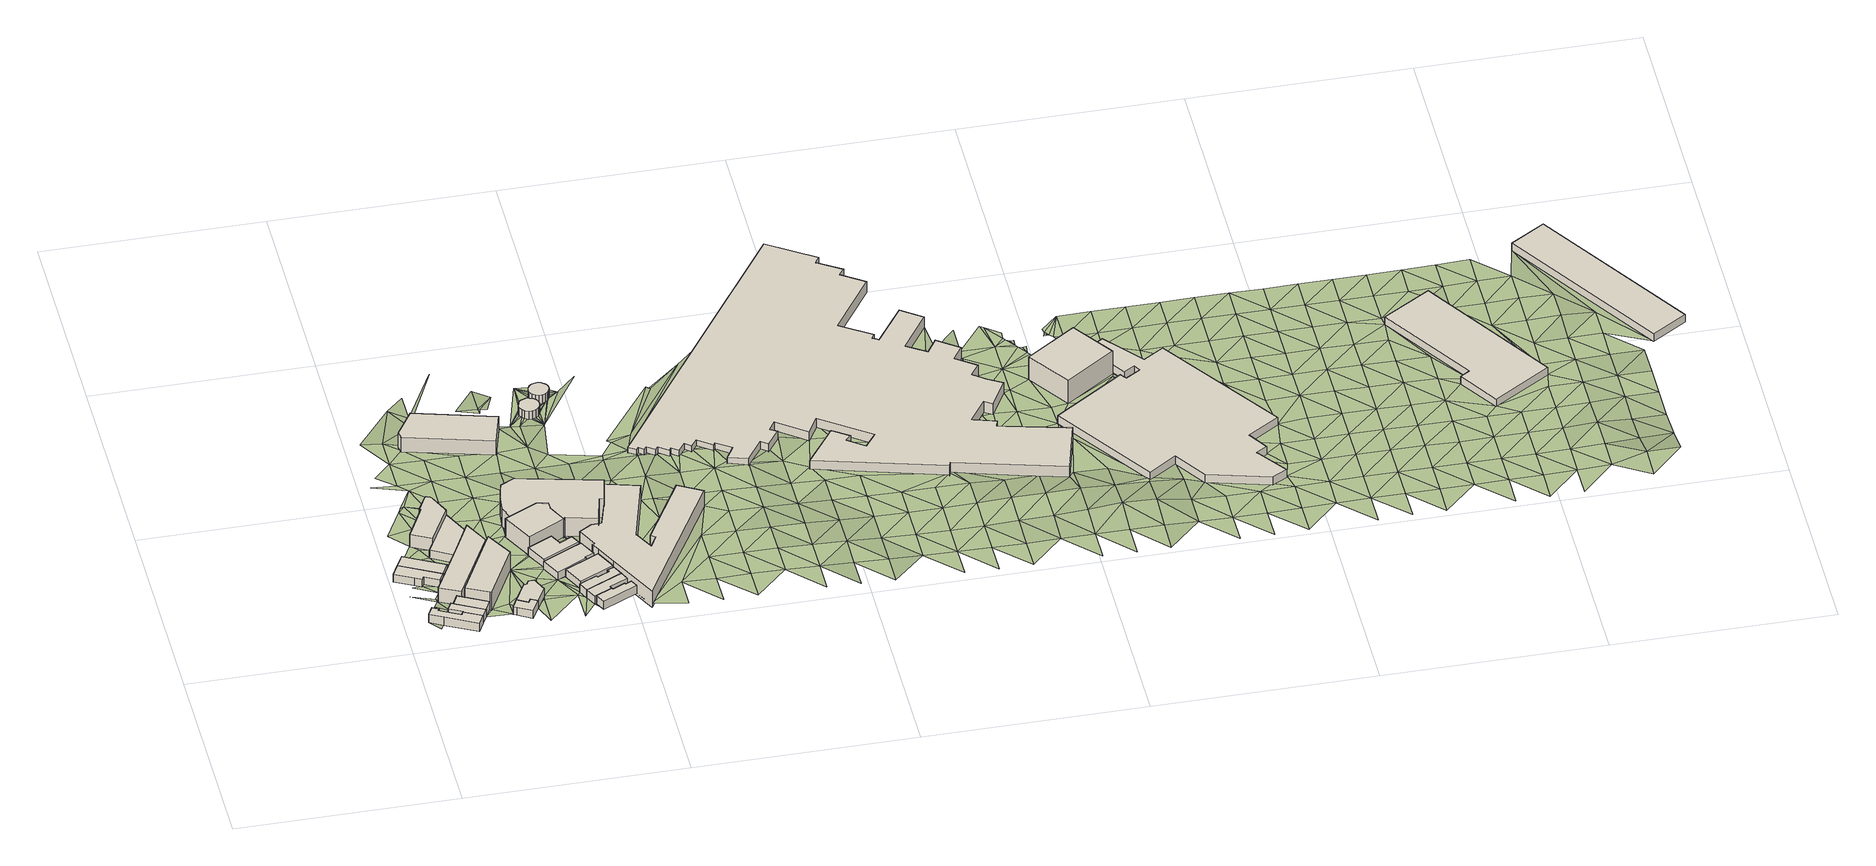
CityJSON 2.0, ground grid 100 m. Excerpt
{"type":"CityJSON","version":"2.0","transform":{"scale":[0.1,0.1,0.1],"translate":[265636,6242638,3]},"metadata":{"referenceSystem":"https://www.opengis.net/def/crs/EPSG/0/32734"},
"CityObjects":{
"building1":{"type":"Building","attributes":{"address":"14 Kingsley Road Salt River Cape Town","building":"house","building:levels":1,"building_height":4.1,"roof_height":14.84,"ground_height":10.74,"plus_code":"4FRW3F97+QW6"},"geometry":[{"type":"Solid","lod":"1","boundaries":[[[[0,1,2,3]],[[1,4,5,2]],[[4,6,7,5]],[[6,8,9,7]],[[8,10,11,9]],[[10,12,13,11]],[[12,14,15,13]],[[14,16,17,15]],[[16,0,3,17]],[[3,2,5,7,9,11,13,15,17]],[[16,14,12,10,8,6,4,1,0]]]]}]},
"building2":{"type":"Building","attributes":{"address":"7 Goldsmith Road Salt River Cape Town","building":"house","building:levels":1,"building_height":4.1,"roof_height":13.72,"ground_height":9.62,"plus_code":"4FRW3F97+VVM"},"geometry":[{"type":"Solid","lod":"1","boundaries":[[[[18,19,20,21]],[[19,22,23,20]],[[22,24,25,23]],[[24,26,27,25]],[[26,28,29,27]],[[28,30,31,29]],[[30,18,21,31]],[[21,20,23,25,27,29,31]],[[30,28,26,24,22,19,18]]]]}]},
"building3":{"type":"Building","attributes":{"address":"5 Goldsmith Road Salt River Cape Town","building":"house","building:levels":1,"building_height":4.1,"roof_height":13.72,"ground_height":9.62,"plus_code":"4FRW3F97+WV4"},"geometry":[{"type":"Solid","lod":"1","boundaries":[[[[18,30,31,21]],[[30,32,33,31]],[[32,34,35,33]],[[34,18,21,35]],[[21,31,33,35]],[[34,32,30,18]]]]}]},
"building4":{"type":"Building","attributes":{"address":"12 Kingsley Road Salt River Cape Town","building":"house","building:levels":1,"building_height":4.1,"roof_height":14.46,"ground_height":10.36,"plus_code":"4FRW3F97+QWM"},"geometry":[{"type":"Solid","lod":"1","boundaries":[[[[1,36,37,38]],[[36,39,40,37]],[[39,41,42,40]],[[41,43,44,42]],[[43,45,46,44]],[[45,4,47,46]],[[4,1,38,47]],[[38,37,40,42,44,46,47]],[[4,45,43,41,39,36,1]]]]}]},
"building5":{"type":"Building","attributes":{"address":"10 Kingsley Road Salt River Cape Town","building":"house","building:levels":1,"building_height":4.1,"roof_height":14.46,"ground_height":10.36,"plus_code":"4FRW3F97+QWX"},"geometry":[{"type":"Solid","lod":"1","boundaries":[[[[36,48,49,37]],[[48,50,51,49]],[[50,52,53,51]],[[52,39,40,53]],[[39,36,37,40]],[[37,49,51,53,40]],[[39,52,50,48,36]]]]}]},
"building6":{"type":"Building","attributes":{"address":"South African National Zakáh Fund 381 Lower Main Road Salt River Cape Town","building":"office","building:levels":2,"building_height":6.9,"roof_height":16.86,"ground_height":9.96,"plus_code":"4FRW3F97+VWH"},"geometry":[{"type":"Solid","lod":"1","boundaries":[[[[54,55,56,57]],[[55,58,59,56]],[[58,60,61,59]],[[60,62,63,61]],[[62,54,57,63]],[[57,56,59,61,63]],[[62,60,58,55,54]]]]}]},
"building7":{"type":"Building","attributes":{"building":"retail","building:levels":2,"building_height":6.9,"roof_height":15.81,"ground_height":8.91,"plus_code":"4FRW3F97+XWV"},"geometry":[{"type":"Solid","lod":"1","boundaries":[[[[64,65,66,67]],[[65,68,69,66]],[[68,70,71,69]],[[70,72,73,71]],[[72,74,75,73]],[[74,76,77,75]],[[76,78,79,77]],[[78,80,81,79]],[[80,64,67,81]],[[67,66,69,71,73,75,77,79,81]],[[80,78,76,74,72,70,68,65,64]]]]}]},
"building8":{"type":"Building","attributes":{"building":"retail","building:levels":1,"building_height":4.1,"roof_height":13.37,"ground_height":9.27,"plus_code":"4FRW3F97+XW9"},"geometry":[{"type":"Solid","lod":"1","boundaries":[[[[82,83,84,85]],[[83,86,87,84]],[[86,88,89,87]],[[88,90,91,89]],[[90,82,85,91]],[[85,84,87,89,91]],[[90,88,86,83,82]]]]}]},
"building9":{"type":"Building","attributes":{"address":"The Baobab Student Accomodation 377 Lower Main Road Salt River Cape Town","building":"residential","building:levels":3,"rooms":"42","residential":"student","operator":"The Baobab Student Accomodation","building_height":9.7,"roof_height":19.58,"ground_height":9.88,"plus_code":"4FRW3F97+RXW"},"geometry":[{"type":"Solid","lod":"1","boundaries":[[[[92,93,94,95]],[[93,96,97,94]],[[96,98,99,97]],[[98,100,101,99]],[[100,92,95,101]],[[95,94,97,99,101]],[[100,98,96,93,92]]]]}]},
"building10":{"type":"Building","attributes":{"address":"3 Kingsley Road Salt River Cape Town","building":"house","building:levels":1,"building_height":4.1,"roof_height":14.26,"ground_height":10.16,"plus_code":"4FRW3F98+Q2G"},"geometry":[{"type":"Solid","lod":"1","boundaries":[[[[102,103,104,105]],[[103,106,107,104]],[[106,108,109,107]],[[108,110,111,109]],[[110,112,113,111]],[[112,114,115,113]],[[114,102,105,115]],[[105,104,107,109,111,113,115]],[[114,112,110,108,106,103,102]]]]}]},
"building11":{"type":"Building","attributes":{"address":"375 Lower Main Road Salt River Cape Town","building":"retail","building:levels":1,"building_height":4.1,"roof_height":14.19,"ground_height":10.09,"plus_code":"4FRW3F98+Q3R"},"geometry":[{"type":"Solid","lod":"1","boundaries":[[[[116,117,118,119]],[[117,120,121,118]],[[120,122,123,121]],[[122,124,125,123]],[[124,126,127,125]],[[126,128,129,127]],[[128,130,131,129]],[[130,132,133,131]],[[132,116,119,133]],[[119,118,121,123,125,127,129,131,133]],[[132,130,128,126,124,122,120,117,116]]]]}]},
"building12":{"type":"Building","attributes":{"address":"266 Lower Main Road Salt River Cape Town","building":"commercial","building:levels":3,"building_height":9.7,"roof_height":18.98,"ground_height":9.28,"plus_code":"4FRW3F98+X42"},"geometry":[{"type":"Solid","lod":"1","boundaries":[[[[134,135,136,137]],[[135,138,139,136]],[[138,140,141,139]],[[140,142,143,141]],[[142,144,145,143]],[[144,146,147,145]],[[146,134,137,147]],[[137,136,139,141,143,145,147]],[[146,144,142,140,138,135,134]]]]}]},
"building13":{"type":"Building","attributes":{"address":"The Palace 1-3 Malta Road Salt River Cape Town","building":"cinema","building:levels":2,"building:use":"commercial","building_height":6.9,"roof_height":14.98,"ground_height":8.08,"plus_code":"4FRW3FC8+627"},"geometry":[{"type":"Solid","lod":"1","boundaries":[[[[148,149,150,151]],[[149,152,153,150]],[[152,154,155,153]],[[154,156,157,155]],[[156,148,151,157]],[[151,150,153,155,157]],[[156,154,152,149,148]]]]}]},
"building14":{"type":"Building","attributes":{"address":"262 Lower Main Road Salt River Cape Town","building":"retail","building:levels":1,"building_height":4.1,"roof_height":13.85,"ground_height":9.75,"plus_code":"4FRW3F98+V4M"},"geometry":[{"type":"Solid","lod":"1","boundaries":[[[[158,159,160,161]],[[159,162,163,160]],[[162,164,165,163]],[[164,166,167,165]],[[166,168,169,167]],[[168,158,161,169]],[[161,160,163,165,167,169]],[[168,166,164,162,159,158]]]]}]},
"building15":{"type":"Building","attributes":{"address":"260 Lower Main Road Salt River Cape Town","building":"retail","building:levels":1,"building_height":4.1,"roof_height":13.93,"ground_height":9.83,"plus_code":"4FRW3F98+V4H"},"geometry":[{"type":"Solid","lod":"1","boundaries":[[[[170,171,172,173]],[[171,174,175,172]],[[174,176,177,175]],[[176,178,179,177]],[[178,180,181,179]],[[180,170,173,181]],[[173,172,175,177,179,181]],[[180,178,176,174,171,170]]]]}]},
"building16":{"type":"Building","attributes":{"address":"258 Lower Main Road Salt River Cape Town","building":"retail","building:levels":1,"building_height":4.1,"roof_height":13.93,"ground_height":9.83,"plus_code":"4FRW3F98+R5P"},"geometry":[{"type":"Solid","lod":"1","boundaries":[[[[182,183,184,185]],[[183,186,187,184]],[[186,188,189,187]],[[188,182,185,189]],[[185,184,187,189]],[[188,186,183,182]]]]}]},
"building17":{"type":"Building","attributes":{"address":"Lower Main Road Salt River Cape Town","building":"retail","building:levels":1,"building_height":4.1,"roof_height":14.31,"ground_height":10.21,"plus_code":"4FRW3F98+R54"},"geometry":[{"type":"Solid","lod":"1","boundaries":[[[[190,191,192,193]],[[191,194,195,192]],[[194,196,197,195]],[[196,198,199,197]],[[198,200,201,199]],[[200,202,203,201]],[[202,204,205,203]],[[204,190,193,205]],[[193,192,195,197,199,201,203,205]],[[204,202,200,198,196,194,191,190]]]]}]},
"building18":{"type":"Building","attributes":{"address":"Lower Main Road Salt River Cape Town","building":"retail","building:levels":1,"building_height":4.1,"roof_height":14.31,"ground_height":10.21,"plus_code":"4FRW3F98+Q5X"},"geometry":[{"type":"Solid","lod":"1","boundaries":[[[[206,207,193,192]],[[207,208,209,193]],[[208,210,211,209]],[[210,212,213,211]],[[212,214,215,213]],[[214,216,217,215]],[[216,206,192,217]],[[192,193,209,211,213,215,217]],[[216,214,212,210,208,207,206]]]]}]},
"building19":{"type":"Building","attributes":{"address":"Lower Main Road Salt River Cape Town","building":"retail","building:levels":1,"building_height":4.1,"roof_height":14.31,"ground_height":10.21,"plus_code":"4FRW3F98+Q6C"},"geometry":[{"type":"Solid","lod":"1","boundaries":[[[[218,219,220,221]],[[219,222,223,220]],[[222,224,225,223]],[[224,226,227,225]],[[226,228,229,227]],[[228,212,213,229]],[[212,210,211,213]],[[210,218,221,211]],[[221,220,223,225,227,229,213,211]],[[210,212,228,226,224,222,219,218]]]]}]},
"building20":{"type":"Building","attributes":{"address":"Malta House 3 Malta Road 7925 Salt River","building":"commercial","building:levels":3,"building_height":9.7,"roof_height":18.57,"ground_height":8.87,"plus_code":"4FRW3FC8+252"},"geometry":[{"type":"Solid","lod":"1","boundaries":[[[[230,231,232,233]],[[231,234,235,232]],[[234,236,237,235]],[[236,238,239,237]],[[238,240,241,239]],[[240,242,243,241]],[[242,244,245,243]],[[244,246,247,245]],[[246,248,249,247]],[[248,250,251,249]],[[250,252,253,251]],[[252,254,255,253]],[[254,256,257,255]],[[256,230,233,257]],[[233,232,235,237,239,241,243,245,247,249,251,253,255,257]],[[256,254,252,250,248,246,244,242,240,238,236,234,231,230]]]]}]},
"building21":{"type":"Building","attributes":{"address":"4 Malta Road Salt River Cape Town","building":"industrial","building:levels":2,"building_height":6.9,"roof_height":16.44,"ground_height":9.54,"plus_code":"4FRW3F98+V6Q"},"geometry":[{"type":"Solid","lod":"1","boundaries":[[[[258,259,260,261]],[[259,262,263,260]],[[262,264,265,263]],[[264,266,267,265]],[[266,268,269,267]],[[268,270,271,269]],[[270,272,273,271]],[[272,274,275,273]],[[274,276,277,275]],[[276,278,279,277]],[[278,280,281,279]],[[280,282,283,281]],[[282,284,285,283]],[[284,286,287,285]],[[286,288,289,287]],[[288,290,291,289]],[[290,258,261,291]],[[261,260,263,265,267,269,271,273,275,277,279,281,283,285,287,289,291]],[[290,288,286,284,282,280,278,276,274,272,270,268,266,264,262,259,258]]]]}]},
"building22":{"type":"Building","attributes":{"building":"storage_tank","building:levels":1,"building_height":4.1,"roof_height":11.29,"ground_height":7.19,"plus_code":"4FRW3FC8+754"},"geometry":[{"type":"Solid","lod":"1","boundaries":[[[[292,293,294,295]],[[293,296,297,294]],[[296,298,299,297]],[[298,300,301,299]],[[300,302,303,301]],[[302,304,305,303]],[[304,306,307,305]],[[306,308,309,307]],[[308,310,311,309]],[[310,312,313,311]],[[312,314,315,313]],[[314,316,317,315]],[[316,318,319,317]],[[318,320,321,319]],[[320,322,323,321]],[[322,292,295,323]],[[295,294,297,299,301,303,305,307,309,311,313,315,317,319,321,323]],[[322,320,318,316,314,312,310,308,306,304,302,300,298,296,293,292]]]]}]},
"building23":{"type":"Building","attributes":{"building":"storage_tank","building:levels":1,"building_height":4.1,"roof_height":11.13,"ground_height":7.03,"plus_code":"4FRW3FC8+76R"},"geometry":[{"type":"Solid","lod":"1","boundaries":[[[[324,325,326,327]],[[325,328,329,326]],[[328,330,331,329]],[[330,332,333,331]],[[332,334,335,333]],[[334,336,337,335]],[[336,338,339,337]],[[338,340,341,339]],[[340,342,343,341]],[[342,344,345,343]],[[344,346,347,345]],[[346,348,349,347]],[[348,350,351,349]],[[350,352,353,351]],[[352,354,355,353]],[[354,356,357,355]],[[356,324,327,357]],[[327,326,329,331,333,335,337,339,341,343,345,347,349,351,353,355,357]],[[356,354,352,350,348,346,344,342,340,338,336,334,332,330,328,325,324]]]]}]},
"building24":{"type":"Building","attributes":{"building":"industrial","building:levels":1,"building_height":4.1,"roof_height":9.49,"ground_height":5.39,"plus_code":"4FRW3FC8+6PR"},"geometry":[{"type":"Solid","lod":"1","boundaries":[[[[358,359,360,361]],[[359,362,363,360]],[[362,364,365,363]],[[364,366,367,365]],[[366,368,369,367]],[[368,370,371,369]],[[370,372,373,371]],[[372,374,375,373]],[[374,376,377,375]],[[376,378,379,377]],[[378,380,381,379]],[[380,382,383,381]],[[382,384,385,383]],[[384,386,387,385]],[[386,388,389,387]],[[388,390,391,389]],[[390,392,393,391]],[[392,394,395,393]],[[394,396,397,395]],[[396,398,399,397]],[[398,400,401,399]],[[400,402,403,401]],[[402,404,405,403]],[[404,406,407,405]],[[406,408,409,407]],[[408,410,411,409]],[[410,412,413,411]],[[412,414,415,413]],[[414,416,417,415]],[[416,418,419,417]],[[418,420,421,419]],[[420,422,423,421]],[[422,424,425,423]],[[424,426,427,425]],[[426,428,429,427]],[[428,430,431,429]],[[430,432,433,431]],[[432,434,435,433]],[[434,436,437,435]],[[436,438,439,437]],[[438,440,441,439]],[[440,442,443,441]],[[442,444,445,443]],[[444,446,447,445]],[[446,448,449,447]],[[448,450,451,449]],[[450,452,453,451]],[[452,454,455,453]],[[454,456,457,455]],[[456,458,459,457]],[[458,460,461,459]],[[460,462,463,461]],[[462,464,465,463]],[[464,466,467,465]],[[466,468,469,467]],[[468,470,471,469]],[[470,472,473,471]],[[472,474,475,473]],[[474,476,477,475]],[[476,478,479,477]],[[478,358,361,479]],[[361,360,363,365,367,369,371,373,375,377,379,381,383,385,387,389,391,393,395,397,399,401,403,405,407,409,411,413,415,417,419,421,423,425,427,429,431,433,435,437,439,441,443,445,447,449,451,453,455,457,459,461,463,465,467,469,471,473,475,477,479]],[[478,476,474,472,470,468,466,464,462,460,458,456,454,452,450,448,446,444,442,440,438,436,434,432,430,428,426,424,422,420,418,416,414,412,410,408,406,404,402,400,398,396,394,392,390,388,386,384,382,380,378,376,374,372,370,368,366,364,362,359,358]]]]}]},
"building25":{"type":"Building","attributes":{"building":"industrial","building:levels":4,"building_height":12.5,"roof_height":16.17,"ground_height":3.67,"plus_code":"4FRW3FC9+558"},"geometry":[{"type":"Solid","lod":"1","boundaries":[[[[480,481,482,483]],[[481,484,485,482]],[[484,486,487,485]],[[486,480,483,487]],[[483,482,485,487]],[[486,484,481,480]]]]}]},
"building26":{"type":"Building","attributes":{"building":"industrial","building:levels":1,"building_height":4.1,"roof_height":8.04,"ground_height":3.94,"plus_code":"4FRW3FC9+287"},"geometry":[{"type":"Solid","lod":"1","boundaries":[[[[488,489,490,491]],[[489,492,493,490]],[[492,494,495,493]],[[494,496,497,495]],[[496,498,499,497]],[[498,500,501,499]],[[500,502,503,501]],[[502,504,505,503]],[[504,506,507,505]],[[506,508,509,507]],[[508,510,511,509]],[[510,512,513,511]],[[512,514,515,513]],[[514,516,517,515]],[[516,518,519,517]],[[518,520,521,519]],[[520,522,523,521]],[[522,524,525,523]],[[524,526,527,525]],[[526,528,529,527]],[[528,488,491,529]],[[491,490,493,495,497,499,501,503,505,507,509,511,513,515,517,519,521,523,525,527,529]],[[528,526,524,522,520,518,516,514,512,510,508,506,504,502,500,498,496,494,492,489,488]]]]}]},
"building27":{"type":"Building","attributes":{"building":"industrial","building:levels":1,"building_height":4.1,"roof_height":7.83,"ground_height":3.73,"plus_code":"4FRW3FC9+3WR"},"geometry":[{"type":"Solid","lod":"1","boundaries":[[[[530,531,532,533]],[[531,534,535,532]],[[534,536,537,535]],[[536,538,539,537]],[[538,540,541,539]],[[540,530,533,541]],[[533,532,535,537,539,541]],[[540,538,536,534,531,530]]]]}]},
"building28":{"type":"Building","attributes":{"building":"industrial","building:levels":1,"building_height":4.1,"roof_height":8.14,"ground_height":4.04,"plus_code":"4FRW3FCC+55X"},"geometry":[{"type":"Solid","lod":"1","boundaries":[[[[542,543,544,545]],[[543,546,547,544]],[[546,548,549,547]],[[548,542,545,549]],[[545,544,547,549]],[[548,546,543,542]]]]}]},
"terrain1":{"type":"TINRelief","geometry":[{"type":"CompositeSurface","lod":"1","boundaries":[[[550,14,551]],[[12,10,552]],[[12,552,553]],[[10,8,43]],[[554,555,556]],[[43,552,10]],[[557,43,8]],[[552,41,553]],[[552,43,41]],[[558,559,560]],[[553,41,556]],[[554,556,561]],[[561,558,554]],[[562,43,557]],[[562,563,43]],[[559,564,565]],[[556,566,561]],[[41,566,556]],[[564,559,558]],[[561,564,558]],[[39,566,41]],[[567,561,566]],[[561,568,564]],[[569,34,570]],[[571,570,34]],[[566,572,567]],[[571,34,573]],[[574,575,569]],[[561,576,568]],[[575,574,577]],[[569,570,578]],[[578,570,571]],[[568,576,573]],[[569,76,574]],[[576,571,573]],[[579,580,581]],[[74,577,574]],[[582,577,583]],[[100,567,572]],[[74,583,577]],[[580,584,581]],[[574,76,74]],[[583,585,582]],[[585,586,587]],[[74,588,583]],[[581,584,589]],[[590,591,586]],[[588,592,583]],[[585,583,592]],[[593,567,100]],[[589,584,594]],[[581,589,98]],[[595,590,596]],[[597,585,592]],[[598,586,585]],[[592,599,597]],[[590,586,598]],[[600,589,594]],[[597,599,601]],[[597,601,83]],[[602,596,590]],[[598,585,597]],[[98,589,600]],[[595,596,603]],[[54,604,83]],[[605,54,593]],[[596,602,606]],[[602,590,607]],[[598,607,590]],[[593,100,605]],[[600,608,122]],[[83,609,597]],[[600,122,98]],[[610,611,103]],[[54,605,604]],[[596,606,156]],[[103,611,612]],[[597,609,598]],[[609,83,604]],[[605,100,613]],[[614,98,122]],[[98,159,100]],[[122,120,614]],[[596,156,603]],[[100,159,613]],[[607,598,615]],[[611,610,616]],[[617,604,605]],[[170,98,614]],[[618,120,612]],[[602,607,619]],[[617,605,613]],[[159,98,620]],[[612,611,616]],[[598,609,615]],[[614,120,618]],[[98,621,620]],[[170,621,98]],[[156,622,603]],[[623,604,617]],[[613,159,624]],[[617,613,625]],[[609,604,626]],[[170,614,618]],[[616,618,612]],[[622,156,627]],[[159,620,621]],[[619,607,615]],[[603,622,628]],[[604,623,626]],[[624,159,629]],[[615,609,630]],[[616,631,207]],[[632,618,616]],[[633,602,619]],[[207,631,634]],[[626,630,609]],[[186,618,635]],[[635,618,632]],[[636,618,186]],[[632,616,207]],[[170,637,621]],[[622,627,638]],[[634,639,210]],[[627,156,640]],[[636,641,618]],[[635,632,642]],[[633,619,615]],[[630,643,615]],[[644,624,629]],[[630,626,645]],[[186,646,636]],[[643,633,615]],[[621,637,647]],[[629,648,649]],[[642,650,635]],[[644,629,649]],[[641,636,646]],[[651,642,652]],[[653,630,645]],[[653,643,630]],[[641,654,655]],[[656,657,658]],[[657,659,658]],[[196,642,651]],[[660,644,649]],[[644,660,661]],[[660,649,647]],[[650,642,196]],[[660,647,637]],[[646,654,641]],[[637,654,662]],[[663,627,640]],[[656,658,664]],[[637,665,660]],[[662,665,637]],[[654,646,662]],[[643,666,633]],[[196,194,650]],[[661,660,667]],[[653,666,643]],[[668,669,658]],[[650,194,670]],[[664,658,669]],[[669,650,670]],[[664,669,670]],[[671,672,673]],[[674,661,667]],[[650,669,675]],[[672,676,673]],[[669,677,675]],[[678,675,677]],[[640,633,679]],[[230,653,645]],[[679,633,666]],[[672,671,680]],[[667,681,674]],[[666,653,682]],[[683,672,680]],[[640,679,663]],[[683,676,672]],[[684,683,680]],[[674,681,685]],[[686,679,666]],[[687,663,679]],[[674,685,688]],[[653,230,682]],[[686,666,689]],[[682,689,666]],[[690,663,687]],[[691,675,692]],[[663,693,694]],[[693,663,690]],[[695,663,694]],[[687,679,696]],[[679,686,696]],[[697,690,687]],[[698,697,687]],[[699,663,695]],[[696,698,687]],[[700,701,702]],[[701,700,703]],[[699,695,704]],[[698,696,705]],[[682,230,706]],[[696,707,705]],[[689,682,708]],[[689,709,686]],[[704,710,711]],[[712,707,696]],[[711,699,704]],[[691,713,675]],[[712,696,714]],[[715,702,701]],[[716,710,310]],[[711,710,717]],[[716,717,710]],[[718,699,711]],[[708,682,706]],[[716,310,719]],[[718,720,699]],[[310,308,721]],[[696,722,714]],[[721,719,310]],[[336,699,720]],[[308,306,723]],[[714,722,304]],[[306,304,724]],[[706,230,725]],[[723,721,308]],[[725,702,715]],[[726,699,336]],[[689,708,709]],[[723,306,724]],[[722,696,727]],[[724,304,722]],[[691,728,729]],[[336,334,726]],[[696,730,727]],[[722,727,724]],[[726,334,332]],[[691,729,731]],[[732,726,332]],[[280,715,701]],[[713,733,675]],[[734,727,730]],[[725,735,706]],[[730,726,732]],[[730,736,734]],[[731,713,691]],[[737,725,715]],[[738,736,730]],[[738,730,732]],[[706,739,708]],[[740,730,696]],[[741,709,708]],[[725,737,735]],[[739,706,735]],[[715,280,737]],[[709,741,742]],[[708,739,741]],[[729,743,731]],[[743,729,744]],[[745,746,742]],[[735,737,747]],[[747,737,280]],[[741,745,742]],[[748,741,739]],[[713,731,749]],[[731,743,750]],[[751,739,735]],[[748,739,752]],[[748,752,753]],[[752,739,751]],[[747,754,735]],[[749,731,750]],[[735,754,751]],[[280,733,747]],[[751,755,752]],[[743,744,756]],[[713,757,733]],[[758,746,745]],[[757,713,749]],[[756,750,743]],[[751,759,760]],[[751,754,759]],[[747,733,761]],[[759,754,762]],[[754,747,763]],[[759,762,764]],[[757,761,733]],[[750,765,749]],[[750,756,766]],[[767,745,741]],[[747,761,763]],[[763,762,754]],[[765,750,766]],[[749,768,757]],[[758,745,769]],[[770,762,771]],[[771,762,763]],[[757,768,761]],[[765,768,749]],[[766,756,772]],[[773,772,756]],[[774,775,771]],[[763,776,771]],[[745,767,769]],[[761,777,763]],[[758,769,778]],[[774,771,776]],[[766,779,765]],[[761,768,777]],[[774,776,775]],[[780,776,763]],[[772,779,766]],[[780,763,781]],[[765,782,768]],[[781,763,777]],[[783,776,780]],[[784,776,783]],[[778,769,767]],[[779,782,765]],[[785,767,741]],[[768,786,777]],[[787,780,781]],[[768,782,786]],[[772,788,779]],[[772,789,790]],[[781,777,791]],[[791,777,786]],[[772,790,788]],[[779,792,782]],[[781,793,787]],[[786,782,792]],[[787,794,795]],[[793,781,791]],[[779,788,792]],[[794,787,793]],[[791,786,796]],[[788,790,797]],[[792,798,786]],[[797,790,799]],[[791,800,793]],[[793,801,794]],[[786,798,796]],[[791,796,800]],[[792,788,802]],[[788,797,803]],[[804,801,805]],[[792,802,798]],[[801,793,806]],[[788,803,802]],[[793,800,806]],[[805,801,806]],[[797,799,807]],[[798,808,796]],[[807,803,797]],[[798,802,808]],[[800,796,809]],[[806,800,810]],[[808,809,796]],[[803,811,802]],[[803,807,812]],[[808,802,811]],[[803,812,811]],[[806,810,813]],[[808,814,809]],[[813,810,815]],[[812,807,816]],[[811,814,808]],[[817,816,807]],[[809,818,800]],[[819,820,815]],[[815,821,813]],[[811,812,822]],[[816,823,812]],[[820,821,815]],[[811,822,814]],[[812,823,822]],[[818,809,814]],[[824,814,822]],[[816,825,823]],[[816,826,827]],[[816,827,825]],[[818,814,824]],[[823,828,822]],[[823,825,828]],[[824,822,829]],[[829,822,828]],[[825,827,830]],[[818,824,829]],[[830,827,831]],[[832,818,829]],[[828,825,833]],[[825,830,834]],[[825,834,833]],[[835,829,828]],[[829,835,832]],[[830,831,836]],[[835,828,833]],[[836,834,830]],[[835,837,832]],[[833,834,838]],[[834,836,839]],[[834,839,838]],[[837,835,833]],[[837,833,838]],[[832,837,840]],[[839,836,841]],[[842,843,844]],[[845,841,836]],[[846,847,848]],[[849,847,846]],[[850,843,842]],[[844,851,842]],[[838,839,852]],[[841,853,839]],[[848,854,846]],[[846,854,849]],[[848,855,856]],[[851,850,842]],[[839,853,852]],[[838,840,837]],[[854,848,857]],[[840,838,852]],[[856,857,848]],[[450,448,446]],[[858,851,450]],[[859,446,860]],[[841,861,853]],[[841,862,863]],[[851,858,864]],[[865,854,857]],[[866,856,855]],[[840,852,867]],[[841,863,861]],[[868,859,865]],[[853,869,852]],[[870,446,859]],[[446,870,450]],[[857,868,865]],[[857,856,871]],[[858,450,872]],[[868,870,859]],[[867,852,869]],[[853,861,869]],[[866,840,867]],[[871,856,873]],[[873,856,866]],[[870,872,450]],[[857,874,868]],[[875,858,872]],[[871,874,857]],[[861,863,876]],[[486,870,868]],[[869,877,867]],[[867,877,866]],[[876,863,878]],[[486,868,874]],[[866,871,873]],[[872,879,875]],[[880,872,870]],[[869,861,881]],[[861,876,882]],[[870,486,883]],[[879,872,884]],[[480,874,871]],[[884,872,885]],[[486,874,480]],[[871,866,886]],[[885,872,887]],[[870,888,880]],[[879,884,889]],[[861,882,881]],[[877,869,886]],[[890,870,883]],[[880,887,872]],[[890,888,870]],[[886,866,877]],[[887,891,885]],[[876,878,892]],[[893,480,871]],[[894,891,887]],[[881,886,869]],[[888,895,880]],[[892,882,876]],[[888,896,895]],[[897,890,883]],[[897,883,898]],[[883,486,899]],[[881,882,900]],[[901,893,871]],[[882,892,902]],[[883,899,898]],[[881,900,886]],[[882,902,900]],[[893,903,480]],[[904,898,899]],[[905,906,907]],[[906,905,908]],[[909,886,900]],[[902,892,910]],[[911,904,516]],[[912,480,903]],[[911,913,914]],[[914,913,915]],[[916,908,917]],[[516,904,899]],[[917,908,905]],[[918,910,892]],[[917,905,915]],[[911,516,913]],[[919,900,902]],[[901,903,893]],[[915,913,917]],[[909,900,919]],[[514,913,516]],[[516,899,912]],[[910,920,902]],[[902,920,919]],[[921,516,912]],[[922,913,514]],[[912,903,921]],[[903,901,921]],[[917,913,923]],[[901,924,921]],[[925,926,514]],[[922,514,926]],[[921,924,927]],[[922,923,913]],[[910,928,920]],[[920,928,919]],[[910,929,930]],[[927,931,921]],[[910,930,928]],[[932,922,926]],[[933,926,934]],[[935,919,928]],[[926,933,932]],[[922,936,923]],[[928,930,937]],[[934,938,933]],[[936,922,932]],[[937,930,939]],[[928,940,935]],[[928,937,940]],[[933,938,941]],[[932,933,942]],[[935,940,943]],[[942,933,941]],[[936,932,944]],[[937,939,945]],[[946,947,948]],[[946,943,947]],[[945,940,937]],[[941,938,949]],[[950,951,948]],[[944,932,942]],[[949,938,952]],[[950,948,947]],[[940,953,943]],[[952,938,954]],[[954,951,950]],[[947,943,955]],[[940,945,953]],[[942,941,956]],[[949,957,941]],[[947,955,950]],[[943,953,955]],[[956,941,957]],[[958,952,954]],[[959,949,952]],[[944,942,960]],[[954,950,961]],[[952,958,959]],[[962,953,945]],[[960,942,956]],[[961,950,955]],[[963,962,945]],[[949,964,957]],[[949,959,965]],[[954,966,958]],[[967,954,961]],[[955,953,968]],[[964,949,965]],[[962,969,953]],[[958,966,959]],[[957,970,956]],[[967,966,954]],[[953,969,968]],[[971,961,955]],[[970,957,964]],[[965,959,972]],[[956,973,960]],[[972,959,966]],[[955,968,971]],[[974,967,961]],[[973,956,970]],[[965,975,964]],[[962,976,969]],[[962,977,978]],[[967,974,966]],[[971,974,961]],[[972,975,965]],[[962,978,976]],[[964,979,970]],[[969,980,968]],[[979,964,975]],[[966,981,972]],[[966,974,982]],[[969,976,980]],[[971,968,983]],[[970,984,973]],[[966,982,981]],[[984,970,979]],[[972,985,975]],[[968,980,983]],[[974,971,986]],[[976,978,987]],[[979,975,985]],[[985,972,981]],[[987,978,988]],[[989,973,984]],[[986,982,974]],[[986,971,983]],[[990,984,979]],[[976,991,980]],[[976,987,992]],[[981,982,993]],[[979,985,990]],[[993,982,986]],[[976,992,991]],[[994,983,980]],[[987,988,995]],[[989,984,996]],[[984,990,997]],[[985,981,998]],[[981,993,999]],[[980,991,994]],[[1000,986,983]],[[995,992,987]],[[984,997,996]],[[998,981,999]],[[990,985,1001]],[[994,1000,983]],[[993,986,1002]],[[997,990,1001]],[[991,992,1003]],[[1001,985,998]],[[992,995,1004]],[[1002,999,993]],[[1002,986,1000]],[[992,1004,1003]],[[1005,994,991]],[[996,997,1006]],[[1001,1007,997]],[[998,999,1008]],[[999,1002,1009]],[[991,1003,1005]],[[1000,994,1010]],[[1004,995,1011]],[[997,1007,1006]],[[1008,999,1009]],[[1012,1011,995]],[[998,531,1001]],[[1000,1010,1002]],[[1005,1010,994]],[[1001,1013,1007]],[[1003,1004,1014]],[[998,1008,531]],[[1011,1015,1004]],[[1009,1002,1016]],[[1003,1014,1005]],[[531,1013,1001]],[[1010,1016,1002]],[[1004,1015,1014]],[[1008,1009,1017]],[[1018,1006,1007]],[[1007,1013,1019]],[[1005,1020,1010]],[[1016,1017,1009]],[[1017,531,1008]],[[1021,1015,1011]],[[1007,1019,1018]],[[1014,1020,1005]],[[1010,536,1016]],[[1021,1011,1022]],[[1020,1023,1010]],[[531,1017,534]],[[1014,1015,1024]],[[536,1010,1023]],[[1015,1021,1025]],[[534,1017,1016]],[[536,534,1016]],[[1026,1019,1013]],[[1013,531,530]],[[1015,1025,1024]],[[1027,1020,1014]],[[1019,1028,1018]],[[1021,1022,1029]],[[1014,1024,1027]],[[530,1026,1013]],[[1020,1027,1023]],[[1025,1021,1029]],[[1019,1026,1028]],[[1024,1025,1030]],[[1029,1031,1025]],[[1025,1031,1030]],[[1027,1024,1032]],[[1026,1033,1028]],[[1034,1023,1027]],[[1033,1026,530]],[[1035,1029,1036]],[[1024,1030,1032]],[[530,1037,1033]],[[1029,1035,1031]],[[1028,1033,1038]],[[1039,1037,530]],[[1034,1027,1032]],[[1039,1023,1034]],[[1040,1030,1031]],[[1031,1035,1041]],[[1033,1037,1042]],[[1043,1037,1044]],[[1044,1037,1039]],[[1031,1041,1040]],[[1045,1032,1030]],[[1033,1042,1038]],[[1042,1037,1043]],[[1044,1039,1046]],[[1030,1040,1045]],[[1047,1034,1032]],[[1041,1035,1048]],[[1049,1044,1046]],[[1050,1038,1042]],[[1035,1051,1048]],[[1034,1047,1039]],[[1052,1043,1044]],[[1047,1032,1045]],[[1049,1053,1044]],[[1040,1041,1054]],[[1046,1039,1055]],[[1052,1044,1053]],[[1054,1041,1048]],[[1055,1049,1046]],[[1056,1042,1043]],[[1039,1047,1055]],[[1057,1045,1040]],[[1042,1056,1050]],[[1052,1056,1043]],[[1040,1054,1058]],[[1048,1051,1059]],[[1047,1045,1057]],[[1053,1049,1060]],[[1049,1055,1061]],[[1040,1058,1057]],[[1054,1048,1062]],[[1060,1049,1061]],[[1055,1047,1063]],[[1064,1052,1053]],[[1058,1054,1062]],[[1063,1047,1057]],[[1059,1062,1048]],[[1052,1064,1056]],[[1064,1053,1060]],[[1065,1061,1055]],[[1058,1066,1057]],[[1063,1065,1055]],[[1067,1056,1064]],[[1066,1058,1062]],[[1063,1057,1068]],[[1060,1061,1069]],[[1065,1070,1061]],[[1068,1057,1066]],[[1064,1060,1069]],[[1061,1070,1069]],[[1069,1067,1064]],[[1065,1063,1071]],[[1063,1068,1072]],[[1065,1071,1070]],[[1063,1072,1071]],[[1067,1069,1073]],[[1070,1073,1069]],[[1074,1075,542]]]}]}
},
"vertices":[
[291,5,73],[317,56,73],[317,56,118],[291,5,118],[237,97,73],[237,97,118],[229,81,73],[229,81,118],[137,129,73],[137,129,118],[142,138,73],[142,138,118],[113,153,73],[113,153,118],[90,110,73],[90,110,118],[150,79,73],[150,79,118],
[32,477,66],[2,421,66],[2,421,107],[32,477,107],[84,378,66],[84,378,107],[116,361,66],[116,361,107],[125,377,66],[125,377,107],[191,342,66],[191,342,107],[212,381,66],[212,381,107],
[242,438,66],[242,438,107],[62,533,66],[62,533,107],
[338,97,73],[338,97,115],[317,56,115],[210,164,73],[210,164,115],[199,169,73],[199,169,115],[180,133,73],[180,133,115],[240,102,73],[240,102,115],[237,97,115],
[364,146,73],[364,146,115],[266,197,73],[266,197,115],[235,213,73],[235,213,115],
[370,644,63],[292,495,63],[292,495,139],[370,644,139],[162,252,63],[162,252,139],[255,206,63],[255,206,139],[429,529,63],[429,529,139],
[308,774,59],[266,869,59],[266,869,128],[308,774,128],[259,878,59],[259,878,128],[243,883,59],[243,883,128],[236,878,59],[236,878,128],[198,805,59],[198,805,128],[204,802,59],[204,802,128],[122,645,59],[122,645,128],[212,598,59],[212,598,128],
[370,644,60],[308,774,60],[308,774,104],[370,644,104],[212,598,60],[212,598,104],[188,553,60],[188,553,104],[292,495,60],[292,495,104],
[266,197,67],[364,146,67],[364,146,166],[266,197,166],[373,141,67],[373,141,166],[506,394,67],[506,394,166],[436,518,67],[436,518,166],
[533,48,71],[568,112,71],[568,112,113],[533,48,113],[537,129,71],[537,129,113],[527,109,71],[527,109,113],[478,136,71],[478,136,113],[454,91,71],[454,91,113],[468,84,71],[468,84,113],
[568,112,67],[610,187,67],[610,187,112],[568,112,112],[581,253,67],[581,253,112],[554,252,67],[554,252,112],[545,233,67],[545,233,112],[530,232,67],[530,232,112],[478,136,67],[478,136,112],[527,109,67],[527,109,112],[537,129,67],[537,129,112],
[779,574,59],[737,658,59],[737,658,160],[779,574,160],[736,692,59],[736,692,160],[686,703,59],[686,703,160],[559,640,59],[559,640,160],[535,628,59],[535,628,160],[608,485,59],[608,485,160],
[218,1338,42],[226,1305,42],[226,1305,120],[218,1338,120],[617,1200,42],[617,1200,120],[661,1359,42],[661,1359,120],[297,1460,42],[297,1460,120],
[715,534,66],[603,477,66],[603,477,108],[715,534,108],[650,385,66],[650,385,108],[821,471,66],[821,471,108],[800,512,66],[800,512,108],[742,482,66],[742,482,108],
[647,371,67],[690,286,67],[690,286,109],[647,371,109],[829,355,67],[829,355,109],[826,362,67],[826,362,109],[868,382,67],[868,382,109],[829,461,67],[829,461,109],
[931,282,68],[885,375,68],[885,375,109],[931,282,109],[728,299,68],[728,299,109],[774,205,68],[774,205,109],
[785,140,69],[954,219,69],[954,219,113],[785,140,113],[931,267,69],[931,267,113],[900,253,69],[900,253,113],[905,242,69],[905,242,113],[849,216,69],[849,216,113],[845,224,69],[845,224,113],[764,185,69],[764,185,113],
[954,219,70],[785,140,70],[809,89,70],[809,89,113],[818,93,70],[818,93,113],[893,129,70],[893,129,113],[889,139,70],[889,139,113],[972,180,70],[972,180,113],
[841,47,70],[1001,124,70],[1001,124,113],[841,47,113],[985,159,70],[985,159,113],[957,145,70],[957,145,113],[954,150,70],[954,150,113],[896,122,70],[896,122,113],
[1002,801,55],[627,892,55],[627,892,156],[1002,801,156],[563,858,55],[563,858,156],[545,782,55],[545,782,156],[538,703,55],[538,703,156],[559,640,55],[559,640,156],[686,703,55],[686,703,156],[736,692,55],[736,692,156],[737,658,55],[737,658,156],[779,574,55],[779,574,156],[786,587,55],[786,587,156],[925,550,55],[925,550,156],[956,679,55],[956,679,156],[975,675,55],[975,675,156],
[1002,801,46],[975,675,46],[975,675,134],[1002,801,134],[937,545,46],[937,545,134],[892,543,46],[892,543,134],[833,507,46],[833,507,134],[880,415,46],[880,415,134],[868,411,46],[868,411,134],[885,375,46],[885,375,134],[931,282,46],[931,282,134],[1050,44,46],[1050,44,134],[1410,668,46],[1410,668,134],[1302,729,46],[1302,729,134],[1122,418,46],[1122,418,134],[1143,404,46],[1143,404,134],[1112,348,46],[1112,348,134],[1065,437,46],[1065,437,134],[1153,759,46],[1153,759,134],
[788,1418,40],[803,1411,40],[803,1411,83],[788,1418,83],[819,1410,40],[819,1410,83],[834,1415,40],[834,1415,83],[847,1424,40],[847,1424,83],[856,1437,40],[856,1437,83],[860,1453,40],[860,1453,83],[859,1469,40],[859,1469,83],[852,1483,40],[852,1483,83],[841,1494,40],[841,1494,83],[812,1503,40],[812,1503,83],[786,1493,40],[786,1493,83],[776,1483,40],[776,1483,83],[767,1457,40],[767,1457,83],[769,1443,40],[769,1443,83],[776,1429,40],[776,1429,83],
[918,1537,36],[922,1552,36],[922,1552,81],[918,1537,81],[920,1568,36],[920,1568,81],[914,1580,36],[914,1580,81],[894,1596,36],[894,1596,81],[880,1599,36],[880,1599,81],[855,1594,36],[855,1594,81],[843,1584,36],[843,1584,81],[835,1571,36],[835,1571,81],[832,1555,36],[832,1555,81],[834,1540,36],[834,1540,81],[842,1527,36],[842,1527,81],[853,1516,36],[853,1516,81],[868,1511,36],[868,1511,81],[883,1510,36],[883,1510,81],[898,1515,36],[898,1515,81],[910,1524,36],[910,1524,81],
[2025,2337,6],[1170,1107,6],[1170,1107,65],[2025,2337,65],[1205,1086,6],[1205,1086,65],[1213,1096,6],[1213,1096,65],[1236,1077,6],[1236,1077,65],[1248,1091,6],[1248,1091,65],[1284,1066,6],[1284,1066,65],[1296,1083,6],[1296,1083,65],[1340,1049,6],[1340,1049,65],[1349,1063,6],[1349,1063,65],[1380,1040,6],[1380,1040,65],[1412,1081,6],[1412,1081,65],[1439,1059,6],[1439,1059,65],[1467,1095,6],[1467,1095,65],[1533,1047,6],[1533,1047,65],[1539,1059,6],[1539,1059,65],[1608,1012,6],[1608,1012,65],[1571,952,6],[1571,952,65],[1660,926,6],[1660,926,65],[1732,1029,6],[1732,1029,65],[1764,1005,6],[1764,1005,65],[1819,1081,6],[1819,1081,65],[1788,1100,6],[1788,1100,65],[1816,1144,6],[1816,1144,65],[1949,1048,6],[1949,1048,65],[1998,1132,6],[1998,1132,65],[2218,972,6],[2218,972,65],[2168,905,6],[2168,905,65],[2092,961,6],[2092,961,65],[2116,986,6],[2116,986,65],[2042,1039,6],[2042,1039,65],[1911,858,6],[1911,858,65],[2488,701,6],[2488,701,65],[2493,720,6],[2493,720,65],[2986,588,6],[2986,588,65],[3054,842,6],[3054,842,65],[2739,922,6],[2739,922,65],[2748,955,6],[2748,955,65],[2645,986,6],[2645,986,65],[2719,1095,6],[2719,1095,65],[2756,1071,6],[2756,1071,65],[2829,1203,6],[2829,1203,65],[2764,1242,6],[2764,1242,65],[2707,1286,6],[2707,1286,65],[2747,1341,6],[2747,1341,65],[2658,1407,6],[2658,1407,65],[2702,1473,6],[2702,1473,65],[2604,1545,6],[2604,1545,65],[2558,1475,6],[2558,1475,65],[2471,1532,6],[2471,1532,65],[2590,1709,6],[2590,1709,65],[2496,1777,6],[2496,1777,65],[2371,1599,6],[2371,1599,65],[2345,1615,6],[2345,1615,65],[2358,1637,6],[2358,1637,65],[2218,1729,6],[2218,1729,65],[2401,1994,6],[2401,1994,65],[2299,2064,6],[2299,2064,65],[2322,2097,6],[2322,2097,65],[2216,2166,6],[2216,2166,65],[2235,2198,6],[2235,2198,65],
[3085,1079,6],[3311,1234,6],[3311,1234,132],[3085,1079,132],[3180,1426,6],[3180,1426,132],[2953,1271,6],[2953,1271,132],
[3317,496,7],[3445,581,7],[3445,581,50],[3317,496,50],[3542,432,7],[3542,432,50],[3822,355,7],[3822,355,50],[3892,392,7],[3892,392,50],[3791,532,7],[3791,532,50],[3841,562,7],[3841,562,50],[3783,654,7],[3783,654,50],[3927,747,7],[3927,747,50],[3545,1311,7],[3545,1311,50],[3452,1251,7],[3452,1251,50],[3307,1426,7],[3307,1426,50],[3273,1402,7],[3273,1402,50],[3226,1465,7],[3226,1465,50],[3185,1438,7],[3185,1438,50],[3351,1186,7],[3351,1186,50],[3401,1216,7],[3401,1216,50],[3419,1185,7],[3419,1185,50],[3352,1143,7],[3352,1143,50],[3331,1170,7],[3331,1170,50],[3012,954,7],[3012,954,50],
[4734,1458,7],[4516,1322,7],[4516,1322,48],[4734,1458,48],[4792,887,7],[4792,887,48],[4748,860,7],[4748,860,48],[4864,676,7],[4864,676,48],[5125,840,7],[5125,840,48],
[5307,1795,10],[5148,1694,10],[5148,1694,51],[5307,1795,51],[5612,966,10],[5612,966,51],[5771,1067,10],[5771,1067,51],
[150,79,77],[135,50,77],[154,165,74],[137,209,73],[154,264,69],[50,300,69],[156,245,69],[229,81,77],[175,304,69],[116,361,69],[74,359,69],[162,252,69],[237,97,74],[240,102,74],[191,342,69],[125,377,69],[235,213,74],[255,206,74],[212,381,69],[122,645,62],[154,615,62],[188,553,62],[266,197,74],[242,438,67],[154,760,59],[45,736,59],[292,495,67],[124,883,59],[212,598,62],[364,146,74],[338,97,74],[373,141,74],[135,905,59],[154,915,59],[454,91,75],[197,1023,56],[154,1065,56],[44,1076,56],[236,878,60],[454,165,72],[154,1215,55],[76,1136,56],[243,883,60],[429,529,67],[478,136,72],[61,1376,51],[154,1365,51],[304,915,60],[304,1065,55],[259,878,60],[530,232,71],[266,869,60],[226,1305,51],[226,1592,37],[454,760,60],[454,615,63],[218,1338,51],[304,1215,54],[545,233,71],[454,915,60],[605,15,74],[605,165,71],[610,187,71],[535,628,63],[605,315,67],[454,1065,54],[755,165,70],[538,703,60],[690,286,68],[454,1215,53],[605,470,66],[650,385,67],[304,1520,42],[545,782,60],[608,485,66],[559,640,63],[563,858,60],[306,1488,42],[304,1665,37],[715,534,68],[605,915,60],[755,15,72],[764,185,70],[617,1200,53],[809,89,72],[774,205,70],[755,315,68],[829,461,68],[454,1810,29],[841,47,73],[661,1359,51],[829,355,68],[845,224,72],[605,1065,53],[779,574,63],[627,892,60],[885,375,69],[821,471,68],[742,482,68],[800,512,68],[931,282,69],[905,242,72],[849,216,72],[755,915,59],[868,382,69],[826,362,68],[889,139,72],[893,129,72],[954,150,72],[896,122,72],[833,507,65],[786,587,63],[868,411,65],[714,1368,46],[972,180,72],[880,415,65],[755,1065,51],[892,543,60],[957,145,72],[985,159,71],[954,219,72],[606,1492,42],[605,1520,42],[509,1526,41],[925,550,60],[1050,44,72],[604,1654,34],[1001,124,71],[1024,77,72],[755,1215,50],[613,1518,42],[937,545,60],[905,915,57],[678,1598,34],[644,1510,42],[975,675,60],[831,1151,47],[755,1365,46],[956,679,60],[905,1065,50],[776,1429,46],[1205,165,65],[1205,15,69],[769,1443,42],[767,1457,42],[776,1483,42],[859,1359,41],[788,1418,46],[803,1411,46],[785,1632,37],[1112,348,67],[1122,418,61],[1065,437,61],[1143,404,60],[786,1493,42],[819,1410,46],[1055,915,55],[834,1415,41],[1055,1065,48],[1056,1091,48],[812,1503,42],[832,1555,40],[847,1424,41],[1356,470,53],[856,1437,41],[1205,615,58],[842,1527,40],[834,1540,40],[835,1571,40],[853,1516,40],[843,1584,40],[868,1511,40],[905,1520,40],[883,1510,40],[898,1515,40],[1153,759,53],[886,1622,36],[910,1524,40],[1356,15,63],[1356,165,60],[964,1567,40],[1356,315,58],[914,1580,40],[1410,668,49],[918,1537,40],[1205,915,53],[922,1552,40],[1205,760,53],[920,1568,40],[1205,1065,47],[1055,1665,32],[1170,1107,47],[1113,1178,44],[1506,165,60],[1506,15,63],[1205,1215,42],[1096,1193,44],[1356,760,46],[1205,1086,47],[1506,470,53],[1506,315,58],[1284,1066,45],[1236,1077,47],[1213,1096,47],[1356,915,46],[1248,1091,47],[1656,165,58],[1506,615,49],[1340,1538,27],[1340,1049,45],[1296,1083,45],[1506,760,46],[1380,1040,45],[1506,915,46],[1349,1063,45],[1656,470,50],[1656,315,56],[1506,1665,22],[1656,615,44],[1356,1520,27],[1412,1081,45],[1439,1059,45],[1806,165,53],[1806,15,54],[1506,1065,45],[1467,1095,45],[1533,1047,45],[1656,760,41],[1353,1529,27],[1806,315,51],[1571,952,46],[1656,915,41],[1806,470,46],[1608,1012,40],[1539,1059,45],[1656,1810,17],[1806,615,38],[1660,926,41],[1956,315,45],[1956,15,50],[1956,165,46],[1806,760,34],[1956,470,38],[1806,915,34],[1764,1005,34],[1732,1029,34],[1956,760,29],[2107,165,40],[1956,615,32],[2107,15,43],[1911,858,30],[1819,1081,34],[2107,470,31],[2107,315,37],[1788,1100,34],[1816,1144,30],[1949,1048,27],[2257,165,33],[2107,615,29],[2107,760,27],[2042,1039,25],[2257,470,28],[2257,315,31],[1998,1132,27],[2257,615,27],[2116,986,27],[2407,165,29],[2407,15,34],[2488,701,24],[2092,961,27],[2168,905,27],[2218,972,24],[2407,470,28],[2407,315,27],[2407,615,26],[2557,315,27],[2557,15,29],[2557,165,28],[2557,470,30],[2557,615,25],[2707,165,25],[2707,15,26],[2493,720,24],[2707,470,35],[2707,315,32],[2707,615,17],[2858,165,25],[2858,615,17],[2858,470,35],[2858,315,32],[2986,588,8],[3008,165,24],[2557,1520,17],[2471,1532,16],[2558,1475,17],[3008,15,23],[2707,1065,12],[2645,986,13],[2748,955,13],[2719,1095,12],[2590,1709,10],[2604,1545,17],[3008,470,35],[3008,315,41],[2756,1071,12],[2739,922,13],[2858,915,13],[2858,1065,12],[2707,1520,6],[2764,1242,9],[2707,1286,9],[3158,315,53],[3158,15,20],[3158,165,25],[2707,1665,6],[2829,1203,9],[3054,842,8],[3008,615,8],[2858,1215,9],[3158,470,27],[2858,1365,6],[3012,954,8],[2858,1520,6],[3008,915,8],[3008,1065,7],[2822,1667,6],[3308,165,24],[3158,615,3],[3308,15,20],[2837,1659,6],[2954,1496,7],[3308,470,21],[3308,315,49],[3008,1365,6],[2903,1569,6],[2911,1554,6],[3317,496,21],[2943,1512,7],[2985,1453,7],[2904,1606,6],[2995,1438,6],[2927,1546,6],[3458,165,17],[3158,1065,6],[2946,1545,7],[2972,1488,7],[2989,1491,7],[3011,1430,6],[3044,1432,6],[3180,1426,7],[3458,470,11],[3331,1170,8],[3458,315,19],[3308,1215,8],[3108,1475,7],[3100,1548,7],[3083,1560,7],[3077,1546,7],[3084,1573,7],[3445,581,10],[3608,165,15],[3123,1499,7],[3311,1234,8],[3158,1520,7],[3123,1518,7],[3116,1534,7],[3080,1591,7],[3158,1665,8],[3608,15,18],[3542,432,10],[3608,315,13],[3351,1186,8],[3308,1520,7],[3308,1665,9],[3352,1143,8],[3273,1402,8],[3307,1426,8],[3419,1185,11],[3758,315,14],[3758,15,16],[3758,165,15],[3401,1216,11],[3458,1520,8],[3458,1365,7],[3452,1251,11],[3822,355,14],[3458,1665,9],[3909,165,15],[3545,1311,9],[3909,15,16],[3909,315,15],[3608,1365,9],[3608,1520,9],[3892,392,15],[3608,1665,9],[4059,165,19],[3791,532,13],[3909,470,16],[3841,562,14],[3758,1215,10],[3909,615,14],[3783,654,12],[3758,1065,13],[4059,315,17],[3927,747,14],[4059,470,16],[3758,1520,10],[3758,1365,10],[3909,915,14],[3909,1065,11],[3758,1665,9],[4059,615,14],[4209,165,20],[4209,15,19],[3909,1365,10],[3909,1215,11],[4059,915,14],[4059,760,14],[4209,470,17],[4209,315,19],[3909,1520,10],[4209,615,16],[4059,1065,11],[3909,1665,10],[4209,760,14],[4059,1215,9],[4359,315,19],[4359,15,23],[4359,165,20],[4059,1365,9],[4359,470,18],[4209,1065,14],[4209,915,14],[4359,615,16],[4059,1520,8],[4209,1215,11],[4359,760,14],[4509,165,20],[4509,15,21],[4059,1665,7],[4209,1365,9],[4509,470,16],[4509,315,18],[4359,915,12],[4509,615,13],[4660,165,19],[4209,1665,8],[4209,1520,9],[4359,1215,7],[4359,1065,12],[4509,760,11],[4359,1365,8],[4509,915,10],[4660,470,12],[4660,315,18],[4660,615,11],[4359,1665,7],[4359,1520,7],[4509,1215,7],[4509,1065,10],[4660,760,9],[4810,165,20],[4810,15,21],[4509,1365,7],[4810,470,12],[4810,315,18],[4660,915,8],[4660,1065,8],[4509,1665,7],[4509,1520,6],[4810,615,10],[4960,165,21],[4960,15,22],[4864,676,10],[4960,470,12],[4960,315,17],[4660,1520,7],[4960,615,9],[4660,1665,8],[5110,165,23],[5110,470,13],[5110,315,18],[5110,615,9],[4810,1520,9],[5110,760,9],[5260,165,27],[5110,15,24],[4810,1365,12],[4810,1665,11],[5125,840,9],[5260,470,19],[5260,315,23],[4960,1520,14],[4960,1365,11],[4960,1215,10],[5260,615,13],[5110,915,9],[5260,760,9],[5411,165,74],[5110,1065,9],[4960,1665,16],[5411,15,68],[5110,1365,16],[5110,1215,12],[5411,315,30],[5260,915,10],[5110,1520,16],[5411,615,19],[5411,470,10],[5561,165,74],[5260,1215,17],[5260,1065,10],[5561,315,30],[5411,760,20],[5260,1365,13],[5411,915,12],[5561,470,10],[5148,1694,11],[5561,615,19],[5411,1215,8],[5411,1065,12],[5561,915,12],[5561,760,20],[5612,966,12],[5771,1067,18],[5411,1665,8]
]}
